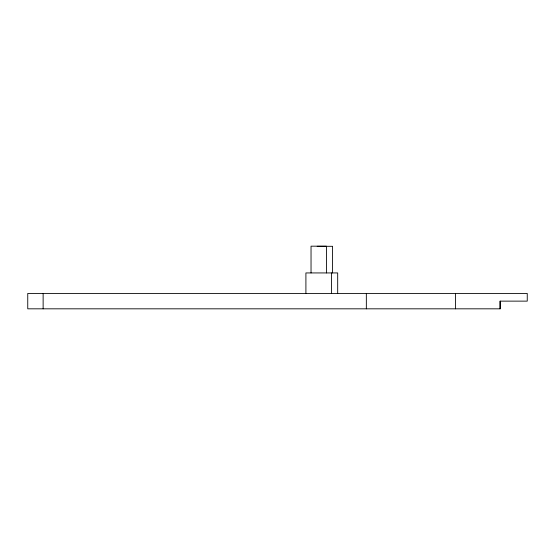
<?xml version="1.0" encoding="UTF-8"?>
<svg xmlns="http://www.w3.org/2000/svg" width="555" height="555" viewBox="0 0 555 555"><rect width="100%" height="100%" fill="white"/><g stroke="black" fill="none" stroke-linecap="round" stroke-linejoin="round"><path stroke-width="0.83" d="M500.117 308.823L500.117 301.129L527.25 301.129L527.25 293.442L27.75 293.442L27.75 308.823L500.117 308.823L500.117 301.129M317.189 246.302L332.57 246.302L332.57 272.935M455.516 293.442L455.516 308.823M366.342 293.442L366.342 308.823M337.69 293.442L337.69 272.935L305.909 272.935L305.909 293.442M331.543 272.935L331.543 293.442M326.416 272.935L326.416 246.177L311.036 246.177L311.036 272.935M43.13 293.442L43.13 308.823"/></g></svg>
